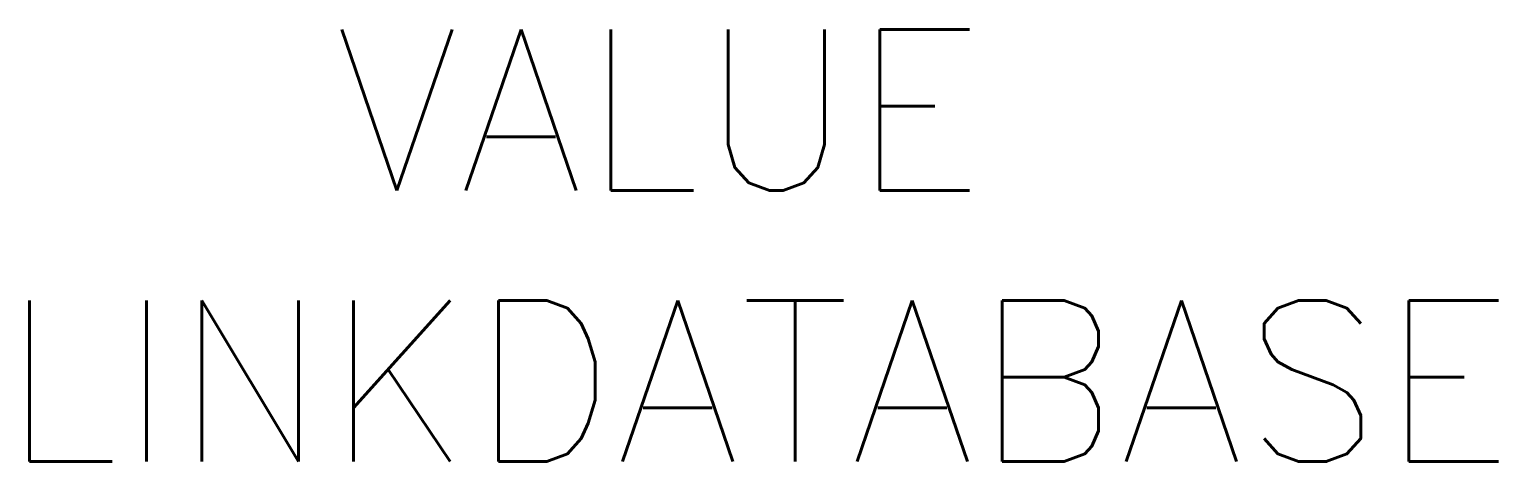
# Model space of a CAD drawing. Extents: x 0 to 232, y 2 to 70.
import ezdxf

# ---------------------------------------------------------------- set-up
doc = ezdxf.new("R2010")
doc.units = 0
doc.header["$LTSCALE"] = 10
doc.header["$MEASUREMENT"] = 0
doc.layers.add('Revisão', color=6, linetype='Continuous', lineweight=9)
doc.styles.add('ROMANS', font='romans.shx')

msp = doc.modelspace()

# ---------------------------------------------------------------- texts
at = {"layer": 'Revisão', "style": 'ROMANS'}
msp.add_attdef('VALUE', (48.09, 44.32), '', height=25.42, dxfattribs=at)
at = {"layer": 'Revisão', "style": 'ROMANS', "flags": 1}
msp.add_attdef('LINKDATABASE', (-4.51, 1.5), '', height=25.42, dxfattribs=at)

doc.saveas('drawing.dxf')
